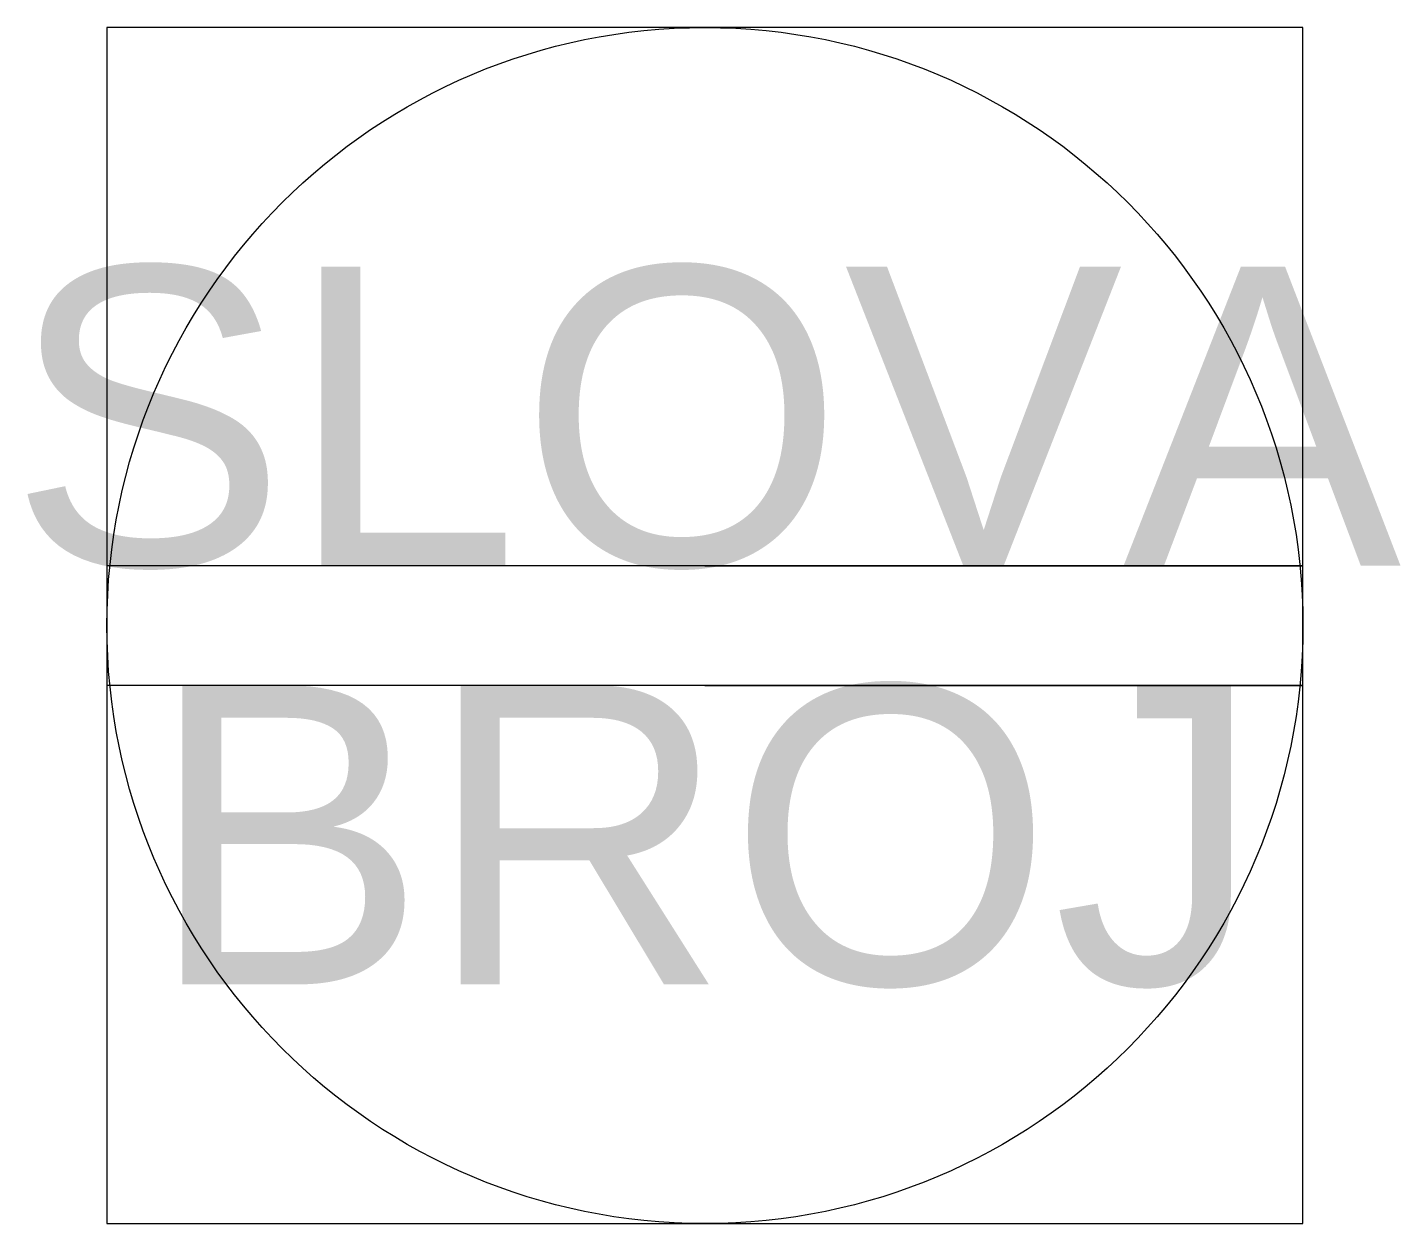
# Model space of a CAD drawing. Extents: x -15.1 to -3.6, y -6.1 to 3.9.
import ezdxf
from ezdxf.enums import TextEntityAlignment as Align

# ---------------------------------------------------------------- set-up
doc = ezdxf.new("R2010")
doc.units = 0
doc.layers.add('TextLayer', color=250, linetype='Continuous')
doc.styles.get("Standard").update_dxf_attribs({"font": 'arial.ttf'})

msp = doc.modelspace()

# ---------------------------------------------------------------- linework, layer by layer
for p, q in [((-4.403, -0.558), (-14.403, -0.558)), ((-9.403, -0.558), (-4.403, -0.558)), ((-4.403, -1.558), (-14.403, -1.558)), ((-9.403, -1.558), (-4.403, -1.558))]:
    msp.add_line(p, q)
msp.add_lwpolyline([(-14.403, -6.058), (-4.403, -6.058), (-4.403, 3.942), (-14.403, 3.942)], close=True)
msp.add_circle((-9.403, -1.058), 5)

# ---------------------------------------------------------------- texts
at = {"layer": 'TextLayer'}
for tag, text, p in [('SLOVA', 'Slova', (-9.403, -0.558)), ('BROJ', '123', (-9.403, -4.058))]:
    msp.add_attdef(tag, text=text, height=2.5, dxfattribs=at).set_placement(p, align=Align.CENTER)

doc.saveas('drawing.dxf')
